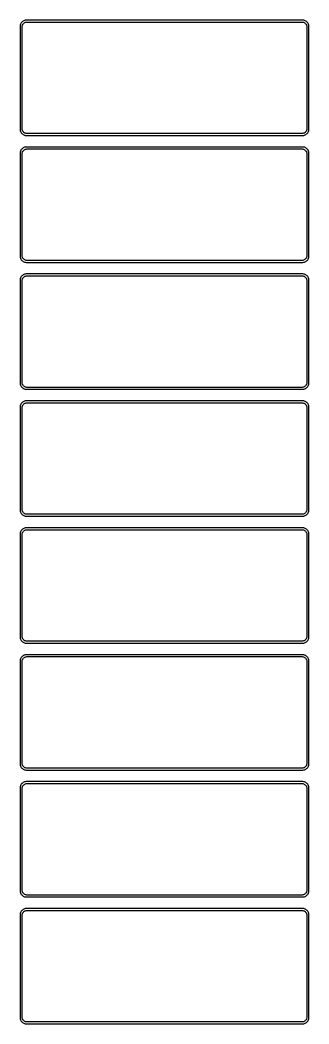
# Model space of a CAD drawing. Header units: metres. Extents: x -112 to 112, y 1440 to 2916.
# Drawn here: x -112 to 112, y 2133 to 2916 of the extents above; entities that cross this region are included whole.
import ezdxf

# ---------------------------------------------------------------- set-up
doc = ezdxf.new("R2010")
doc.units = ezdxf.units.M

msp = doc.modelspace()

# ---------------------------------------------------------------- linework, layer by layer
for p, q in [((-112.149, 2912.84), (-112.343, 2912.24)), ((-111.882, 2913.41), (-112.149, 2912.84)), ((-111.545, 2913.94), (-111.882, 2913.41)), ((-111.145, 2914.42), (-111.545, 2913.94)), ((-110.687, 2914.85), (-111.145, 2914.42)), ((-110.179, 2915.22), (-110.687, 2914.85)), ((-110.505, 2912.43), (-110.236, 2912.85)), ((-110.236, 2912.85), (-109.916, 2913.24)), ((-109.629, 2915.52), (-110.179, 2915.22)), ((-109.916, 2913.24), (-109.55, 2913.58)), ((-109.045, 2915.76), (-109.629, 2915.52)), ((-109.55, 2913.58), (-109.143, 2913.88)), ((-109.143, 2913.88), (-108.703, 2914.12)), ((-108.437, 2915.91), (-109.045, 2915.76)), ((-108.703, 2914.12), (-108.236, 2914.3)), ((-107.814, 2915.99), (-108.437, 2915.91)), ((-108.236, 2914.3), (-107.75, 2914.43)), ((107.814, 2915.99), (-107.814, 2915.99)), ((-107.75, 2914.43), (-107.251, 2914.49)), ((-107.251, 2914.49), (107.251, 2914.49)), ((107.251, 2914.49), (107.75, 2914.43)), ((107.75, 2914.43), (108.236, 2914.3)), ((108.437, 2915.91), (107.814, 2915.99)), ((108.236, 2914.3), (108.703, 2914.12)), ((109.045, 2915.76), (108.437, 2915.91)), ((108.703, 2914.12), (109.143, 2913.88)), ((109.629, 2915.52), (109.045, 2915.76)), ((109.143, 2913.88), (109.55, 2913.58)), ((109.55, 2913.58), (109.916, 2913.24)), ((110.179, 2915.22), (109.629, 2915.52)), ((109.916, 2913.24), (110.236, 2912.85)), ((110.687, 2914.85), (110.179, 2915.22)), ((110.236, 2912.85), (110.505, 2912.43)), ((111.145, 2914.42), (110.687, 2914.85)), ((111.545, 2913.94), (111.145, 2914.42)), ((111.882, 2913.41), (111.545, 2913.94)), ((112.149, 2912.84), (111.882, 2913.41)), ((112.343, 2912.24), (112.149, 2912.84)), ((-112.461, 2911.63), (-112.5, 2911)), ((-112.5, 2911), (-112.5, 2831)), ((-112.343, 2912.24), (-112.461, 2911.63)), ((-111, 2910.5), (-110.968, 2911)), ((-111, 2831.5), (-111, 2910.5)), ((-110.968, 2911), (-110.874, 2911.49)), ((-110.874, 2911.49), (-110.719, 2911.97)), ((-110.719, 2911.97), (-110.505, 2912.43)), ((110.505, 2912.43), (110.719, 2911.97)), ((110.719, 2911.97), (110.874, 2911.49)), ((110.874, 2911.49), (110.968, 2911)), ((110.968, 2911), (111, 2910.5)), ((111, 2910.5), (111, 2831.5)), ((112.461, 2911.63), (112.343, 2912.24)), ((112.5, 2911), (112.461, 2911.63)), ((112.5, 2831), (112.5, 2911)), ((-112.5, 2831), (-112.461, 2830.37)), ((-112.461, 2830.37), (-112.343, 2829.76)), ((-112.343, 2829.76), (-112.149, 2829.16)), ((-112.149, 2829.16), (-111.882, 2828.59)), ((-111.882, 2828.59), (-111.545, 2828.06)), ((-111.545, 2828.06), (-111.145, 2827.58)), ((-111.145, 2827.58), (-110.687, 2827.15)), ((-110.968, 2831), (-111, 2831.5)), ((-110.874, 2830.51), (-110.968, 2831)), ((-110.719, 2830.03), (-110.874, 2830.51)), ((-110.505, 2829.57), (-110.719, 2830.03)), ((-110.687, 2827.15), (-110.179, 2826.78)), ((-110.236, 2829.15), (-110.505, 2829.57)), ((-109.916, 2828.76), (-110.236, 2829.15)), ((-110.179, 2826.78), (-109.629, 2826.48)), ((-109.55, 2828.42), (-109.916, 2828.76)), ((-109.143, 2828.12), (-109.55, 2828.42)), ((-108.703, 2827.88), (-109.143, 2828.12)), ((-108.236, 2827.7), (-108.703, 2827.88)), ((-107.75, 2827.57), (-108.236, 2827.7)), ((-107.251, 2827.51), (-107.75, 2827.57)), ((107.251, 2827.51), (-107.251, 2827.51)), ((107.75, 2827.57), (107.251, 2827.51)), ((108.236, 2827.7), (107.75, 2827.57)), ((108.703, 2827.88), (108.236, 2827.7)), ((109.143, 2828.12), (108.703, 2827.88)), ((109.55, 2828.42), (109.143, 2828.12)), ((109.916, 2828.76), (109.55, 2828.42)), ((109.629, 2826.48), (110.179, 2826.78)), ((110.236, 2829.15), (109.916, 2828.76)), ((110.179, 2826.78), (110.687, 2827.15)), ((110.505, 2829.57), (110.236, 2829.15)), ((110.719, 2830.03), (110.505, 2829.57)), ((110.687, 2827.15), (111.145, 2827.58)), ((110.874, 2830.51), (110.719, 2830.03)), ((110.968, 2831), (110.874, 2830.51)), ((111, 2831.5), (110.968, 2831)), ((111.145, 2827.58), (111.545, 2828.06)), ((111.545, 2828.06), (111.882, 2828.59)), ((111.882, 2828.59), (112.149, 2829.16)), ((112.149, 2829.16), (112.343, 2829.76)), ((112.343, 2829.76), (112.461, 2830.37)), ((112.461, 2830.37), (112.5, 2831)), ((-109.629, 2826.48), (-109.045, 2826.24)), ((-109.045, 2826.24), (-108.437, 2826.09)), ((-108.437, 2826.09), (-107.814, 2826.01)), ((-107.814, 2826.01), (107.814, 2826.01)), ((107.814, 2826.01), (108.437, 2826.09)), ((108.437, 2826.09), (109.045, 2826.24)), ((109.045, 2826.24), (109.629, 2826.48)), ((-112.461, 2812.63), (-112.5, 2812)), ((-112.5, 2812), (-112.5, 2732)), ((-112.343, 2813.24), (-112.461, 2812.63)), ((-112.149, 2813.84), (-112.343, 2813.24)), ((-111.882, 2814.41), (-112.149, 2813.84)), ((-111.545, 2814.94), (-111.882, 2814.41)), ((-111.145, 2815.42), (-111.545, 2814.94)), ((-110.687, 2815.85), (-111.145, 2815.42)), ((-111, 2811.5), (-110.968, 2812)), ((-111, 2732.5), (-111, 2811.5)), ((-110.968, 2812), (-110.874, 2812.49)), ((-110.874, 2812.49), (-110.719, 2812.97)), ((-110.719, 2812.97), (-110.505, 2813.43)), ((-110.179, 2816.22), (-110.687, 2815.85)), ((-110.505, 2813.43), (-110.236, 2813.85)), ((-110.236, 2813.85), (-109.916, 2814.24)), ((-109.629, 2816.52), (-110.179, 2816.22)), ((-109.916, 2814.24), (-109.55, 2814.58)), ((-109.045, 2816.76), (-109.629, 2816.52)), ((-109.55, 2814.58), (-109.143, 2814.88)), ((-109.143, 2814.88), (-108.703, 2815.12)), ((-108.437, 2816.91), (-109.045, 2816.76)), ((-108.703, 2815.12), (-108.236, 2815.3)), ((-107.814, 2816.99), (-108.437, 2816.91)), ((-108.236, 2815.3), (-107.75, 2815.43)), ((107.814, 2816.99), (-107.814, 2816.99)), ((-107.75, 2815.43), (-107.251, 2815.49)), ((-107.251, 2815.49), (107.251, 2815.49)), ((107.251, 2815.49), (107.75, 2815.43)), ((107.75, 2815.43), (108.236, 2815.3)), ((108.437, 2816.91), (107.814, 2816.99)), ((108.236, 2815.3), (108.703, 2815.12)), ((109.045, 2816.76), (108.437, 2816.91)), ((108.703, 2815.12), (109.143, 2814.88)), ((109.629, 2816.52), (109.045, 2816.76)), ((109.143, 2814.88), (109.55, 2814.58)), ((109.55, 2814.58), (109.916, 2814.24)), ((110.179, 2816.22), (109.629, 2816.52)), ((109.916, 2814.24), (110.236, 2813.85)), ((110.687, 2815.85), (110.179, 2816.22)), ((110.236, 2813.85), (110.505, 2813.43)), ((110.505, 2813.43), (110.719, 2812.97)), ((111.145, 2815.42), (110.687, 2815.85)), ((110.719, 2812.97), (110.874, 2812.49)), ((110.874, 2812.49), (110.968, 2812)), ((110.968, 2812), (111, 2811.5)), ((111, 2811.5), (111, 2732.5)), ((111.545, 2814.94), (111.145, 2815.42)), ((111.882, 2814.41), (111.545, 2814.94)), ((112.149, 2813.84), (111.882, 2814.41)), ((112.343, 2813.24), (112.149, 2813.84)), ((112.461, 2812.63), (112.343, 2813.24)), ((112.5, 2812), (112.461, 2812.63)), ((112.5, 2732), (112.5, 2812)), ((-112.5, 2732), (-112.461, 2731.37)), ((-112.461, 2731.37), (-112.343, 2730.76)), ((-112.343, 2730.76), (-112.149, 2730.16)), ((-112.149, 2730.16), (-111.882, 2729.59)), ((-111.882, 2729.59), (-111.545, 2729.06)), ((-111.545, 2729.06), (-111.145, 2728.58)), ((-111.145, 2728.58), (-110.687, 2728.15)), ((-110.968, 2732), (-111, 2732.5)), ((-110.874, 2731.51), (-110.968, 2732)), ((-110.719, 2731.03), (-110.874, 2731.51)), ((-110.505, 2730.57), (-110.719, 2731.03)), ((-110.687, 2728.15), (-110.179, 2727.78)), ((-110.236, 2730.15), (-110.505, 2730.57)), ((-109.916, 2729.76), (-110.236, 2730.15)), ((-110.179, 2727.78), (-109.629, 2727.48)), ((-109.55, 2729.42), (-109.916, 2729.76)), ((-109.629, 2727.48), (-109.045, 2727.24)), ((-109.143, 2729.12), (-109.55, 2729.42)), ((-108.703, 2728.88), (-109.143, 2729.12)), ((-109.045, 2727.24), (-108.437, 2727.09)), ((-108.236, 2728.7), (-108.703, 2728.88)), ((-108.437, 2727.09), (-107.814, 2727.01)), ((-107.75, 2728.57), (-108.236, 2728.7)), ((-107.814, 2727.01), (107.814, 2727.01)), ((-107.251, 2728.51), (-107.75, 2728.57)), ((107.251, 2728.51), (-107.251, 2728.51)), ((107.75, 2728.57), (107.251, 2728.51)), ((108.236, 2728.7), (107.75, 2728.57)), ((107.814, 2727.01), (108.437, 2727.09)), ((108.703, 2728.88), (108.236, 2728.7)), ((108.437, 2727.09), (109.045, 2727.24)), ((109.143, 2729.12), (108.703, 2728.88)), ((109.045, 2727.24), (109.629, 2727.48)), ((109.55, 2729.42), (109.143, 2729.12)), ((109.916, 2729.76), (109.55, 2729.42)), ((109.629, 2727.48), (110.179, 2727.78)), ((110.236, 2730.15), (109.916, 2729.76)), ((110.179, 2727.78), (110.687, 2728.15)), ((110.505, 2730.57), (110.236, 2730.15)), ((110.719, 2731.03), (110.505, 2730.57)), ((110.687, 2728.15), (111.145, 2728.58)), ((110.874, 2731.51), (110.719, 2731.03)), ((110.968, 2732), (110.874, 2731.51)), ((111, 2732.5), (110.968, 2732)), ((111.145, 2728.58), (111.545, 2729.06)), ((111.545, 2729.06), (111.882, 2729.59)), ((111.882, 2729.59), (112.149, 2730.16)), ((112.149, 2730.16), (112.343, 2730.76)), ((112.343, 2730.76), (112.461, 2731.37)), ((112.461, 2731.37), (112.5, 2732)), ((-110.179, 2717.22), (-110.687, 2716.85)), ((-109.629, 2717.52), (-110.179, 2717.22)), ((-109.045, 2717.76), (-109.629, 2717.52)), ((-108.437, 2717.91), (-109.045, 2717.76)), ((-107.814, 2717.99), (-108.437, 2717.91)), ((107.814, 2717.99), (-107.814, 2717.99)), ((108.437, 2717.91), (107.814, 2717.99)), ((109.045, 2717.76), (108.437, 2717.91)), ((109.629, 2717.52), (109.045, 2717.76)), ((110.179, 2717.22), (109.629, 2717.52)), ((110.687, 2716.85), (110.179, 2717.22)), ((-112.461, 2713.63), (-112.5, 2713)), ((-112.5, 2713), (-112.5, 2633)), ((-112.343, 2714.24), (-112.461, 2713.63)), ((-112.149, 2714.84), (-112.343, 2714.24)), ((-111.882, 2715.41), (-112.149, 2714.84)), ((-111.545, 2715.94), (-111.882, 2715.41)), ((-111.145, 2716.42), (-111.545, 2715.94)), ((-110.687, 2716.85), (-111.145, 2716.42)), ((-111, 2712.5), (-110.968, 2713)), ((-111, 2633.5), (-111, 2712.5)), ((-110.968, 2713), (-110.874, 2713.49)), ((-110.874, 2713.49), (-110.719, 2713.97)), ((-110.719, 2713.97), (-110.505, 2714.43)), ((-110.505, 2714.43), (-110.236, 2714.85)), ((-110.236, 2714.85), (-109.916, 2715.24)), ((-109.916, 2715.24), (-109.55, 2715.58)), ((-109.55, 2715.58), (-109.143, 2715.88)), ((-109.143, 2715.88), (-108.703, 2716.12)), ((-108.703, 2716.12), (-108.236, 2716.3)), ((-108.236, 2716.3), (-107.75, 2716.43)), ((-107.75, 2716.43), (-107.251, 2716.49)), ((-107.251, 2716.49), (107.251, 2716.49)), ((107.251, 2716.49), (107.75, 2716.43)), ((107.75, 2716.43), (108.236, 2716.3)), ((108.236, 2716.3), (108.703, 2716.12)), ((108.703, 2716.12), (109.143, 2715.88)), ((109.143, 2715.88), (109.55, 2715.58)), ((109.55, 2715.58), (109.916, 2715.24)), ((109.916, 2715.24), (110.236, 2714.85)), ((110.236, 2714.85), (110.505, 2714.43)), ((110.505, 2714.43), (110.719, 2713.97)), ((111.145, 2716.42), (110.687, 2716.85)), ((110.719, 2713.97), (110.874, 2713.49)), ((110.874, 2713.49), (110.968, 2713)), ((110.968, 2713), (111, 2712.5)), ((111, 2712.5), (111, 2633.5)), ((111.545, 2715.94), (111.145, 2716.42)), ((111.882, 2715.41), (111.545, 2715.94)), ((112.149, 2714.84), (111.882, 2715.41)), ((112.343, 2714.24), (112.149, 2714.84)), ((112.461, 2713.63), (112.343, 2714.24)), ((112.5, 2713), (112.461, 2713.63)), ((112.5, 2633), (112.5, 2713)), ((-112.5, 2633), (-112.461, 2632.37)), ((-112.461, 2632.37), (-112.343, 2631.76)), ((-112.343, 2631.76), (-112.149, 2631.16)), ((-112.149, 2631.16), (-111.882, 2630.59)), ((-110.968, 2633), (-111, 2633.5)), ((-110.874, 2632.51), (-110.968, 2633)), ((-110.719, 2632.03), (-110.874, 2632.51)), ((-110.505, 2631.57), (-110.719, 2632.03)), ((-110.236, 2631.15), (-110.505, 2631.57)), ((-109.916, 2630.76), (-110.236, 2631.15)), ((110.236, 2631.15), (109.916, 2630.76)), ((110.505, 2631.57), (110.236, 2631.15)), ((110.719, 2632.03), (110.505, 2631.57)), ((110.874, 2632.51), (110.719, 2632.03)), ((110.968, 2633), (110.874, 2632.51)), ((111, 2633.5), (110.968, 2633)), ((111.882, 2630.59), (112.149, 2631.16)), ((112.149, 2631.16), (112.343, 2631.76)), ((112.343, 2631.76), (112.461, 2632.37)), ((112.461, 2632.37), (112.5, 2633)), ((-111.882, 2630.59), (-111.545, 2630.06)), ((-111.545, 2630.06), (-111.145, 2629.58)), ((-111.145, 2629.58), (-110.687, 2629.15)), ((-110.687, 2629.15), (-110.179, 2628.78)), ((-110.179, 2628.78), (-109.629, 2628.48)), ((-109.55, 2630.42), (-109.916, 2630.76)), ((-109.629, 2628.48), (-109.045, 2628.24)), ((-109.143, 2630.12), (-109.55, 2630.42)), ((-108.703, 2629.88), (-109.143, 2630.12)), ((-109.045, 2628.24), (-108.437, 2628.09)), ((-108.236, 2629.7), (-108.703, 2629.88)), ((-108.437, 2628.09), (-107.814, 2628.01)), ((-107.75, 2629.57), (-108.236, 2629.7)), ((-107.814, 2628.01), (107.814, 2628.01)), ((-107.251, 2629.51), (-107.75, 2629.57)), ((107.251, 2629.51), (-107.251, 2629.51)), ((107.75, 2629.57), (107.251, 2629.51)), ((108.236, 2629.7), (107.75, 2629.57)), ((107.814, 2628.01), (108.437, 2628.09)), ((108.703, 2629.88), (108.236, 2629.7)), ((108.437, 2628.09), (109.045, 2628.24)), ((109.143, 2630.12), (108.703, 2629.88)), ((109.045, 2628.24), (109.629, 2628.48)), ((109.55, 2630.42), (109.143, 2630.12)), ((109.916, 2630.76), (109.55, 2630.42)), ((109.629, 2628.48), (110.179, 2628.78)), ((110.179, 2628.78), (110.687, 2629.15)), ((110.687, 2629.15), (111.145, 2629.58)), ((111.145, 2629.58), (111.545, 2630.06)), ((111.545, 2630.06), (111.882, 2630.59)), ((-112.343, 2615.24), (-112.461, 2614.63)), ((-112.149, 2615.84), (-112.343, 2615.24)), ((-111.882, 2616.41), (-112.149, 2615.84)), ((-111.545, 2616.94), (-111.882, 2616.41)), ((-111.145, 2617.42), (-111.545, 2616.94)), ((-110.687, 2617.85), (-111.145, 2617.42)), ((-110.719, 2614.97), (-110.505, 2615.43)), ((-110.179, 2618.22), (-110.687, 2617.85)), ((-110.505, 2615.43), (-110.236, 2615.85)), ((-110.236, 2615.85), (-109.916, 2616.24)), ((-109.629, 2618.52), (-110.179, 2618.22)), ((-109.916, 2616.24), (-109.55, 2616.58)), ((-109.045, 2618.76), (-109.629, 2618.52)), ((-109.55, 2616.58), (-109.143, 2616.88)), ((-109.143, 2616.88), (-108.703, 2617.12)), ((-108.437, 2618.91), (-109.045, 2618.76)), ((-108.703, 2617.12), (-108.236, 2617.3)), ((-107.814, 2618.99), (-108.437, 2618.91)), ((-108.236, 2617.3), (-107.75, 2617.43)), ((107.814, 2618.99), (-107.814, 2618.99)), ((-107.75, 2617.43), (-107.251, 2617.49)), ((-107.251, 2617.49), (107.251, 2617.49)), ((107.251, 2617.49), (107.75, 2617.43)), ((107.75, 2617.43), (108.236, 2617.3)), ((108.437, 2618.91), (107.814, 2618.99)), ((108.236, 2617.3), (108.703, 2617.12)), ((109.045, 2618.76), (108.437, 2618.91)), ((108.703, 2617.12), (109.143, 2616.88)), ((109.629, 2618.52), (109.045, 2618.76)), ((109.143, 2616.88), (109.55, 2616.58)), ((109.55, 2616.58), (109.916, 2616.24)), ((110.179, 2618.22), (109.629, 2618.52)), ((109.916, 2616.24), (110.236, 2615.85)), ((110.687, 2617.85), (110.179, 2618.22)), ((110.236, 2615.85), (110.505, 2615.43)), ((110.505, 2615.43), (110.719, 2614.97)), ((111.145, 2617.42), (110.687, 2617.85)), ((111.545, 2616.94), (111.145, 2617.42)), ((111.882, 2616.41), (111.545, 2616.94)), ((112.149, 2615.84), (111.882, 2616.41)), ((112.343, 2615.24), (112.149, 2615.84)), ((112.461, 2614.63), (112.343, 2615.24)), ((-112.461, 2614.63), (-112.5, 2614)), ((-112.5, 2614), (-112.5, 2534)), ((-111, 2613.5), (-110.968, 2614)), ((-111, 2534.5), (-111, 2613.5)), ((-110.968, 2614), (-110.874, 2614.49)), ((-110.874, 2614.49), (-110.719, 2614.97)), ((110.719, 2614.97), (110.874, 2614.49)), ((110.874, 2614.49), (110.968, 2614)), ((110.968, 2614), (111, 2613.5)), ((111, 2613.5), (111, 2534.5)), ((112.5, 2614), (112.461, 2614.63)), ((112.5, 2534), (112.5, 2614)), ((-112.5, 2534), (-112.461, 2533.37)), ((-112.461, 2533.37), (-112.343, 2532.76)), ((-112.343, 2532.76), (-112.149, 2532.16)), ((-112.149, 2532.16), (-111.882, 2531.59)), ((-111.882, 2531.59), (-111.545, 2531.06)), ((-111.545, 2531.06), (-111.145, 2530.58)), ((-111.145, 2530.58), (-110.687, 2530.15)), ((-110.968, 2534), (-111, 2534.5)), ((-110.874, 2533.51), (-110.968, 2534)), ((-110.719, 2533.03), (-110.874, 2533.51)), ((-110.505, 2532.57), (-110.719, 2533.03)), ((-110.687, 2530.15), (-110.179, 2529.78)), ((-110.236, 2532.15), (-110.505, 2532.57)), ((-109.916, 2531.76), (-110.236, 2532.15)), ((-110.179, 2529.78), (-109.629, 2529.48)), ((-109.55, 2531.42), (-109.916, 2531.76)), ((-109.629, 2529.48), (-109.045, 2529.24)), ((-109.143, 2531.12), (-109.55, 2531.42)), ((-108.703, 2530.88), (-109.143, 2531.12)), ((-109.045, 2529.24), (-108.437, 2529.09)), ((-108.236, 2530.7), (-108.703, 2530.88)), ((-108.437, 2529.09), (-107.814, 2529.01)), ((-107.75, 2530.57), (-108.236, 2530.7)), ((-107.251, 2530.51), (-107.75, 2530.57)), ((107.251, 2530.51), (-107.251, 2530.51)), ((107.75, 2530.57), (107.251, 2530.51)), ((108.236, 2530.7), (107.75, 2530.57)), ((107.814, 2529.01), (108.437, 2529.09)), ((108.703, 2530.88), (108.236, 2530.7)), ((108.437, 2529.09), (109.045, 2529.24)), ((109.143, 2531.12), (108.703, 2530.88)), ((109.045, 2529.24), (109.629, 2529.48)), ((109.55, 2531.42), (109.143, 2531.12)), ((109.916, 2531.76), (109.55, 2531.42)), ((109.629, 2529.48), (110.179, 2529.78)), ((110.236, 2532.15), (109.916, 2531.76)), ((110.179, 2529.78), (110.687, 2530.15)), ((110.505, 2532.57), (110.236, 2532.15)), ((110.719, 2533.03), (110.505, 2532.57)), ((110.687, 2530.15), (111.145, 2530.58)), ((110.874, 2533.51), (110.719, 2533.03)), ((110.968, 2534), (110.874, 2533.51)), ((111, 2534.5), (110.968, 2534)), ((111.145, 2530.58), (111.545, 2531.06)), ((111.545, 2531.06), (111.882, 2531.59)), ((111.882, 2531.59), (112.149, 2532.16)), ((112.149, 2532.16), (112.343, 2532.76)), ((112.343, 2532.76), (112.461, 2533.37)), ((112.461, 2533.37), (112.5, 2534)), ((-107.814, 2529.01), (107.814, 2529.01)), ((-112.461, 2515.63), (-112.5, 2515)), ((-112.5, 2515), (-112.5, 2435)), ((-112.343, 2516.24), (-112.461, 2515.63)), ((-112.149, 2516.84), (-112.343, 2516.24)), ((-111.882, 2517.41), (-112.149, 2516.84)), ((-111.545, 2517.94), (-111.882, 2517.41)), ((-111.145, 2518.42), (-111.545, 2517.94)), ((-110.687, 2518.85), (-111.145, 2518.42)), ((-111, 2514.5), (-110.968, 2515)), ((-111, 2435.5), (-111, 2514.5)), ((-110.968, 2515), (-110.874, 2515.49)), ((-110.874, 2515.49), (-110.719, 2515.97)), ((-110.719, 2515.97), (-110.505, 2516.43)), ((-110.179, 2519.22), (-110.687, 2518.85)), ((-110.505, 2516.43), (-110.236, 2516.85)), ((-110.236, 2516.85), (-109.916, 2517.24)), ((-109.629, 2519.52), (-110.179, 2519.22)), ((-109.916, 2517.24), (-109.55, 2517.58)), ((-109.045, 2519.76), (-109.629, 2519.52)), ((-109.55, 2517.58), (-109.143, 2517.88)), ((-109.143, 2517.88), (-108.703, 2518.12)), ((-108.437, 2519.91), (-109.045, 2519.76)), ((-108.703, 2518.12), (-108.236, 2518.3)), ((-107.814, 2519.99), (-108.437, 2519.91)), ((-108.236, 2518.3), (-107.75, 2518.43)), ((107.814, 2519.99), (-107.814, 2519.99)), ((-107.75, 2518.43), (-107.251, 2518.49)), ((-107.251, 2518.49), (107.251, 2518.49)), ((107.251, 2518.49), (107.75, 2518.43)), ((107.75, 2518.43), (108.236, 2518.3)), ((108.437, 2519.91), (107.814, 2519.99)), ((108.236, 2518.3), (108.703, 2518.12)), ((109.045, 2519.76), (108.437, 2519.91)), ((108.703, 2518.12), (109.143, 2517.88)), ((109.629, 2519.52), (109.045, 2519.76)), ((109.143, 2517.88), (109.55, 2517.58)), ((109.55, 2517.58), (109.916, 2517.24)), ((110.179, 2519.22), (109.629, 2519.52)), ((109.916, 2517.24), (110.236, 2516.85)), ((110.687, 2518.85), (110.179, 2519.22)), ((110.236, 2516.85), (110.505, 2516.43)), ((110.505, 2516.43), (110.719, 2515.97)), ((111.145, 2518.42), (110.687, 2518.85)), ((110.719, 2515.97), (110.874, 2515.49)), ((110.874, 2515.49), (110.968, 2515)), ((110.968, 2515), (111, 2514.5)), ((111, 2514.5), (111, 2435.5)), ((111.545, 2517.94), (111.145, 2518.42)), ((111.882, 2517.41), (111.545, 2517.94)), ((112.149, 2516.84), (111.882, 2517.41)), ((112.343, 2516.24), (112.149, 2516.84)), ((112.461, 2515.63), (112.343, 2516.24)), ((112.5, 2515), (112.461, 2515.63)), ((112.5, 2435), (112.5, 2515)), ((-110.968, 2435), (-111, 2435.5)), ((111, 2435.5), (110.968, 2435)), ((-112.5, 2435), (-112.461, 2434.37)), ((-112.461, 2434.37), (-112.343, 2433.76)), ((-112.343, 2433.76), (-112.149, 2433.16)), ((-112.149, 2433.16), (-111.882, 2432.59)), ((-111.882, 2432.59), (-111.545, 2432.06)), ((-111.545, 2432.06), (-111.145, 2431.58)), ((-111.145, 2431.58), (-110.687, 2431.15)), ((-110.874, 2434.51), (-110.968, 2435)), ((-110.719, 2434.03), (-110.874, 2434.51)), ((-110.505, 2433.57), (-110.719, 2434.03)), ((-110.687, 2431.15), (-110.179, 2430.78)), ((-110.236, 2433.15), (-110.505, 2433.57)), ((-109.916, 2432.76), (-110.236, 2433.15)), ((-110.179, 2430.78), (-109.629, 2430.48)), ((-109.55, 2432.42), (-109.916, 2432.76)), ((-109.629, 2430.48), (-109.045, 2430.24)), ((-109.143, 2432.12), (-109.55, 2432.42)), ((-108.703, 2431.88), (-109.143, 2432.12)), ((-109.045, 2430.24), (-108.437, 2430.09)), ((-108.236, 2431.7), (-108.703, 2431.88)), ((-108.437, 2430.09), (-107.814, 2430.01)), ((-107.75, 2431.57), (-108.236, 2431.7)), ((-107.814, 2430.01), (107.814, 2430.01)), ((-107.251, 2431.51), (-107.75, 2431.57)), ((107.251, 2431.51), (-107.251, 2431.51)), ((107.75, 2431.57), (107.251, 2431.51)), ((108.236, 2431.7), (107.75, 2431.57)), ((107.814, 2430.01), (108.437, 2430.09)), ((108.703, 2431.88), (108.236, 2431.7)), ((108.437, 2430.09), (109.045, 2430.24)), ((109.143, 2432.12), (108.703, 2431.88)), ((109.045, 2430.24), (109.629, 2430.48)), ((109.55, 2432.42), (109.143, 2432.12)), ((109.916, 2432.76), (109.55, 2432.42)), ((109.629, 2430.48), (110.179, 2430.78)), ((110.236, 2433.15), (109.916, 2432.76)), ((110.179, 2430.78), (110.687, 2431.15)), ((110.505, 2433.57), (110.236, 2433.15)), ((110.719, 2434.03), (110.505, 2433.57)), ((110.687, 2431.15), (111.145, 2431.58)), ((110.874, 2434.51), (110.719, 2434.03)), ((110.968, 2435), (110.874, 2434.51)), ((111.145, 2431.58), (111.545, 2432.06)), ((111.545, 2432.06), (111.882, 2432.59)), ((111.882, 2432.59), (112.149, 2433.16)), ((112.149, 2433.16), (112.343, 2433.76)), ((112.343, 2433.76), (112.461, 2434.37)), ((112.461, 2434.37), (112.5, 2435)), ((-111.145, 2419.42), (-111.545, 2418.94)), ((-110.687, 2419.85), (-111.145, 2419.42)), ((-110.179, 2420.22), (-110.687, 2419.85)), ((-109.629, 2420.52), (-110.179, 2420.22)), ((-109.045, 2420.76), (-109.629, 2420.52)), ((-108.437, 2420.91), (-109.045, 2420.76)), ((-107.814, 2420.99), (-108.437, 2420.91)), ((-108.236, 2419.3), (-107.75, 2419.43)), ((107.814, 2420.99), (-107.814, 2420.99)), ((-107.75, 2419.43), (-107.251, 2419.49)), ((-107.251, 2419.49), (107.251, 2419.49)), ((107.251, 2419.49), (107.75, 2419.43)), ((107.75, 2419.43), (108.236, 2419.3)), ((108.437, 2420.91), (107.814, 2420.99)), ((109.045, 2420.76), (108.437, 2420.91)), ((109.629, 2420.52), (109.045, 2420.76)), ((110.179, 2420.22), (109.629, 2420.52)), ((110.687, 2419.85), (110.179, 2420.22)), ((111.145, 2419.42), (110.687, 2419.85)), ((111.545, 2418.94), (111.145, 2419.42)), ((-112.461, 2416.63), (-112.5, 2416)), ((-112.5, 2416), (-112.5, 2336)), ((-112.343, 2417.24), (-112.461, 2416.63)), ((-112.149, 2417.84), (-112.343, 2417.24)), ((-111.882, 2418.41), (-112.149, 2417.84)), ((-111.545, 2418.94), (-111.882, 2418.41)), ((-111, 2415.5), (-110.968, 2416)), ((-111, 2336.5), (-111, 2415.5)), ((-110.968, 2416), (-110.874, 2416.49)), ((-110.874, 2416.49), (-110.719, 2416.97)), ((-110.719, 2416.97), (-110.505, 2417.43)), ((-110.505, 2417.43), (-110.236, 2417.85)), ((-110.236, 2417.85), (-109.916, 2418.24)), ((-109.916, 2418.24), (-109.55, 2418.58)), ((-109.55, 2418.58), (-109.143, 2418.88)), ((-109.143, 2418.88), (-108.703, 2419.12)), ((-108.703, 2419.12), (-108.236, 2419.3)), ((108.236, 2419.3), (108.703, 2419.12)), ((108.703, 2419.12), (109.143, 2418.88)), ((109.143, 2418.88), (109.55, 2418.58)), ((109.55, 2418.58), (109.916, 2418.24)), ((109.916, 2418.24), (110.236, 2417.85)), ((110.236, 2417.85), (110.505, 2417.43)), ((110.505, 2417.43), (110.719, 2416.97)), ((110.719, 2416.97), (110.874, 2416.49)), ((110.874, 2416.49), (110.968, 2416)), ((110.968, 2416), (111, 2415.5)), ((111, 2415.5), (111, 2336.5)), ((111.882, 2418.41), (111.545, 2418.94)), ((112.149, 2417.84), (111.882, 2418.41)), ((112.343, 2417.24), (112.149, 2417.84)), ((112.461, 2416.63), (112.343, 2417.24)), ((112.5, 2416), (112.461, 2416.63)), ((112.5, 2336), (112.5, 2416)), ((-112.5, 2336), (-112.461, 2335.37)), ((-112.461, 2335.37), (-112.343, 2334.76)), ((-112.343, 2334.76), (-112.149, 2334.16)), ((-112.149, 2334.16), (-111.882, 2333.59)), ((-111.882, 2333.59), (-111.545, 2333.06)), ((-110.968, 2336), (-111, 2336.5)), ((-110.874, 2335.51), (-110.968, 2336)), ((-110.719, 2335.03), (-110.874, 2335.51)), ((-110.505, 2334.57), (-110.719, 2335.03)), ((-110.236, 2334.15), (-110.505, 2334.57)), ((-109.916, 2333.76), (-110.236, 2334.15)), ((-109.55, 2333.42), (-109.916, 2333.76)), ((-109.143, 2333.12), (-109.55, 2333.42)), ((109.55, 2333.42), (109.143, 2333.12)), ((109.916, 2333.76), (109.55, 2333.42)), ((110.236, 2334.15), (109.916, 2333.76)), ((110.505, 2334.57), (110.236, 2334.15)), ((110.719, 2335.03), (110.505, 2334.57)), ((110.874, 2335.51), (110.719, 2335.03)), ((110.968, 2336), (110.874, 2335.51)), ((111, 2336.5), (110.968, 2336)), ((111.545, 2333.06), (111.882, 2333.59)), ((111.882, 2333.59), (112.149, 2334.16)), ((112.149, 2334.16), (112.343, 2334.76)), ((112.343, 2334.76), (112.461, 2335.37)), ((112.461, 2335.37), (112.5, 2336)), ((-111.545, 2333.06), (-111.145, 2332.58)), ((-111.145, 2332.58), (-110.687, 2332.15)), ((-110.687, 2332.15), (-110.179, 2331.78)), ((-110.179, 2331.78), (-109.629, 2331.48)), ((-109.629, 2331.48), (-109.045, 2331.24)), ((-108.703, 2332.88), (-109.143, 2333.12)), ((-109.045, 2331.24), (-108.437, 2331.09)), ((-108.236, 2332.7), (-108.703, 2332.88)), ((-108.437, 2331.09), (-107.814, 2331.01)), ((-107.75, 2332.57), (-108.236, 2332.7)), ((-107.814, 2331.01), (107.814, 2331.01)), ((-107.251, 2332.51), (-107.75, 2332.57)), ((107.251, 2332.51), (-107.251, 2332.51)), ((107.75, 2332.57), (107.251, 2332.51)), ((108.236, 2332.7), (107.75, 2332.57)), ((107.814, 2331.01), (108.437, 2331.09)), ((108.703, 2332.88), (108.236, 2332.7)), ((108.437, 2331.09), (109.045, 2331.24)), ((109.143, 2333.12), (108.703, 2332.88)), ((109.045, 2331.24), (109.629, 2331.48)), ((109.629, 2331.48), (110.179, 2331.78)), ((110.179, 2331.78), (110.687, 2332.15)), ((110.687, 2332.15), (111.145, 2332.58)), ((111.145, 2332.58), (111.545, 2333.06)), ((-112.461, 2317.63), (-112.5, 2317)), ((-112.343, 2318.24), (-112.461, 2317.63)), ((-112.149, 2318.84), (-112.343, 2318.24)), ((-111.882, 2319.41), (-112.149, 2318.84)), ((-111.545, 2319.94), (-111.882, 2319.41)), ((-111.145, 2320.42), (-111.545, 2319.94)), ((-110.687, 2320.85), (-111.145, 2320.42)), ((-110.874, 2317.49), (-110.719, 2317.97)), ((-110.719, 2317.97), (-110.505, 2318.43)), ((-110.179, 2321.22), (-110.687, 2320.85)), ((-110.505, 2318.43), (-110.236, 2318.85)), ((-110.236, 2318.85), (-109.916, 2319.24)), ((-109.629, 2321.52), (-110.179, 2321.22)), ((-109.916, 2319.24), (-109.55, 2319.58)), ((-109.045, 2321.76), (-109.629, 2321.52)), ((-109.55, 2319.58), (-109.143, 2319.88)), ((-109.143, 2319.88), (-108.703, 2320.12)), ((-108.437, 2321.91), (-109.045, 2321.76)), ((-108.703, 2320.12), (-108.236, 2320.3)), ((-107.814, 2321.99), (-108.437, 2321.91)), ((-108.236, 2320.3), (-107.75, 2320.43)), ((107.814, 2321.99), (-107.814, 2321.99)), ((-107.75, 2320.43), (-107.251, 2320.49)), ((-107.251, 2320.49), (107.251, 2320.49)), ((107.251, 2320.49), (107.75, 2320.43)), ((107.75, 2320.43), (108.236, 2320.3)), ((108.437, 2321.91), (107.814, 2321.99)), ((108.236, 2320.3), (108.703, 2320.12)), ((109.045, 2321.76), (108.437, 2321.91)), ((108.703, 2320.12), (109.143, 2319.88)), ((109.629, 2321.52), (109.045, 2321.76)), ((109.143, 2319.88), (109.55, 2319.58)), ((109.55, 2319.58), (109.916, 2319.24)), ((110.179, 2321.22), (109.629, 2321.52)), ((109.916, 2319.24), (110.236, 2318.85)), ((110.687, 2320.85), (110.179, 2321.22)), ((110.236, 2318.85), (110.505, 2318.43)), ((110.505, 2318.43), (110.719, 2317.97)), ((111.145, 2320.42), (110.687, 2320.85)), ((110.719, 2317.97), (110.874, 2317.49)), ((111.545, 2319.94), (111.145, 2320.42)), ((111.882, 2319.41), (111.545, 2319.94)), ((112.149, 2318.84), (111.882, 2319.41)), ((112.343, 2318.24), (112.149, 2318.84)), ((112.461, 2317.63), (112.343, 2318.24)), ((112.5, 2317), (112.461, 2317.63)), ((-112.5, 2317), (-112.5, 2237)), ((-111, 2316.5), (-110.968, 2317)), ((-111, 2237.5), (-111, 2316.5)), ((-110.968, 2317), (-110.874, 2317.49)), ((110.874, 2317.49), (110.968, 2317)), ((110.968, 2317), (111, 2316.5)), ((111, 2316.5), (111, 2237.5)), ((112.5, 2237), (112.5, 2317)), ((-112.5, 2237), (-112.461, 2236.37)), ((-112.461, 2236.37), (-112.343, 2235.76)), ((-112.343, 2235.76), (-112.149, 2235.16)), ((-112.149, 2235.16), (-111.882, 2234.59)), ((-111.882, 2234.59), (-111.545, 2234.06)), ((-111.545, 2234.06), (-111.145, 2233.58)), ((-111.145, 2233.58), (-110.687, 2233.15)), ((-110.968, 2237), (-111, 2237.5)), ((-110.874, 2236.51), (-110.968, 2237)), ((-110.719, 2236.03), (-110.874, 2236.51)), ((-110.505, 2235.57), (-110.719, 2236.03)), ((-110.687, 2233.15), (-110.179, 2232.78)), ((-110.236, 2235.15), (-110.505, 2235.57)), ((-109.916, 2234.76), (-110.236, 2235.15)), ((-110.179, 2232.78), (-109.629, 2232.48)), ((-109.55, 2234.42), (-109.916, 2234.76)), ((-109.629, 2232.48), (-109.045, 2232.24)), ((-109.143, 2234.12), (-109.55, 2234.42)), ((-108.703, 2233.88), (-109.143, 2234.12)), ((-109.045, 2232.24), (-108.437, 2232.09)), ((-108.236, 2233.7), (-108.703, 2233.88)), ((-108.437, 2232.09), (-107.814, 2232.01)), ((-107.75, 2233.57), (-108.236, 2233.7)), ((-107.814, 2232.01), (107.814, 2232.01)), ((-107.251, 2233.51), (-107.75, 2233.57)), ((107.251, 2233.51), (-107.251, 2233.51)), ((107.75, 2233.57), (107.251, 2233.51)), ((108.236, 2233.7), (107.75, 2233.57)), ((107.814, 2232.01), (108.437, 2232.09)), ((108.703, 2233.88), (108.236, 2233.7)), ((108.437, 2232.09), (109.045, 2232.24)), ((109.143, 2234.12), (108.703, 2233.88)), ((109.045, 2232.24), (109.629, 2232.48)), ((109.55, 2234.42), (109.143, 2234.12)), ((109.916, 2234.76), (109.55, 2234.42)), ((109.629, 2232.48), (110.179, 2232.78)), ((110.236, 2235.15), (109.916, 2234.76)), ((110.179, 2232.78), (110.687, 2233.15)), ((110.505, 2235.57), (110.236, 2235.15)), ((110.719, 2236.03), (110.505, 2235.57)), ((110.687, 2233.15), (111.145, 2233.58)), ((110.874, 2236.51), (110.719, 2236.03)), ((110.968, 2237), (110.874, 2236.51)), ((111, 2237.5), (110.968, 2237)), ((111.145, 2233.58), (111.545, 2234.06)), ((111.545, 2234.06), (111.882, 2234.59)), ((111.882, 2234.59), (112.149, 2235.16)), ((112.149, 2235.16), (112.343, 2235.76)), ((112.343, 2235.76), (112.461, 2236.37)), ((112.461, 2236.37), (112.5, 2237)), ((-112.461, 2218.63), (-112.5, 2218)), ((-112.5, 2218), (-112.5, 2138)), ((-112.343, 2219.24), (-112.461, 2218.63)), ((-112.149, 2219.84), (-112.343, 2219.24)), ((-111.882, 2220.41), (-112.149, 2219.84)), ((-111.545, 2220.94), (-111.882, 2220.41)), ((-111.145, 2221.42), (-111.545, 2220.94)), ((-110.687, 2221.85), (-111.145, 2221.42)), ((-111, 2217.5), (-110.968, 2218)), ((-111, 2138.5), (-111, 2217.5)), ((-110.968, 2218), (-110.874, 2218.49)), ((-110.874, 2218.49), (-110.719, 2218.97)), ((-110.719, 2218.97), (-110.505, 2219.43)), ((-110.179, 2222.22), (-110.687, 2221.85)), ((-110.505, 2219.43), (-110.236, 2219.85)), ((-110.236, 2219.85), (-109.916, 2220.24)), ((-109.629, 2222.52), (-110.179, 2222.22)), ((-109.916, 2220.24), (-109.55, 2220.58)), ((-109.045, 2222.76), (-109.629, 2222.52)), ((-109.55, 2220.58), (-109.143, 2220.88)), ((-109.143, 2220.88), (-108.703, 2221.12)), ((-108.437, 2222.91), (-109.045, 2222.76)), ((-108.703, 2221.12), (-108.236, 2221.3)), ((-107.814, 2222.99), (-108.437, 2222.91)), ((-108.236, 2221.3), (-107.75, 2221.43)), ((107.814, 2222.99), (-107.814, 2222.99)), ((-107.75, 2221.43), (-107.251, 2221.49)), ((-107.251, 2221.49), (107.251, 2221.49)), ((107.251, 2221.49), (107.75, 2221.43)), ((107.75, 2221.43), (108.236, 2221.3)), ((108.437, 2222.91), (107.814, 2222.99)), ((108.236, 2221.3), (108.703, 2221.12)), ((109.045, 2222.76), (108.437, 2222.91)), ((108.703, 2221.12), (109.143, 2220.88)), ((109.629, 2222.52), (109.045, 2222.76)), ((109.143, 2220.88), (109.55, 2220.58)), ((109.55, 2220.58), (109.916, 2220.24)), ((110.179, 2222.22), (109.629, 2222.52)), ((109.916, 2220.24), (110.236, 2219.85)), ((110.687, 2221.85), (110.179, 2222.22)), ((110.236, 2219.85), (110.505, 2219.43)), ((110.505, 2219.43), (110.719, 2218.97)), ((111.145, 2221.42), (110.687, 2221.85)), ((110.719, 2218.97), (110.874, 2218.49)), ((110.874, 2218.49), (110.968, 2218)), ((110.968, 2218), (111, 2217.5)), ((111, 2217.5), (111, 2138.5)), ((111.545, 2220.94), (111.145, 2221.42)), ((111.882, 2220.41), (111.545, 2220.94)), ((112.149, 2219.84), (111.882, 2220.41)), ((112.343, 2219.24), (112.149, 2219.84)), ((112.461, 2218.63), (112.343, 2219.24)), ((112.5, 2218), (112.461, 2218.63)), ((112.5, 2138), (112.5, 2218)), ((-112.5, 2138), (-112.461, 2137.37)), ((-110.968, 2138), (-111, 2138.5)), ((-110.874, 2137.51), (-110.968, 2138)), ((110.968, 2138), (110.874, 2137.51)), ((111, 2138.5), (110.968, 2138)), ((112.461, 2137.37), (112.5, 2138)), ((-112.461, 2137.37), (-112.343, 2136.76)), ((-112.343, 2136.76), (-112.149, 2136.16)), ((-112.149, 2136.16), (-111.882, 2135.59)), ((-111.882, 2135.59), (-111.545, 2135.06)), ((-111.545, 2135.06), (-111.145, 2134.58)), ((-111.145, 2134.58), (-110.687, 2134.15)), ((-110.719, 2137.03), (-110.874, 2137.51)), ((-110.505, 2136.57), (-110.719, 2137.03)), ((-110.687, 2134.15), (-110.179, 2133.78)), ((-110.236, 2136.15), (-110.505, 2136.57)), ((-109.916, 2135.76), (-110.236, 2136.15)), ((-110.179, 2133.78), (-109.629, 2133.48)), ((-109.55, 2135.42), (-109.916, 2135.76)), ((-109.629, 2133.48), (-109.045, 2133.24)), ((-109.143, 2135.12), (-109.55, 2135.42)), ((-108.703, 2134.88), (-109.143, 2135.12)), ((-109.045, 2133.24), (-108.437, 2133.09)), ((-108.236, 2134.7), (-108.703, 2134.88)), ((-108.437, 2133.09), (-107.814, 2133.01)), ((-107.75, 2134.57), (-108.236, 2134.7)), ((-107.814, 2133.01), (107.814, 2133.01)), ((-107.251, 2134.51), (-107.75, 2134.57)), ((107.251, 2134.51), (-107.251, 2134.51)), ((107.75, 2134.57), (107.251, 2134.51)), ((108.236, 2134.7), (107.75, 2134.57)), ((107.814, 2133.01), (108.437, 2133.09)), ((108.703, 2134.88), (108.236, 2134.7)), ((108.437, 2133.09), (109.045, 2133.24)), ((109.143, 2135.12), (108.703, 2134.88)), ((109.045, 2133.24), (109.629, 2133.48)), ((109.55, 2135.42), (109.143, 2135.12)), ((109.916, 2135.76), (109.55, 2135.42)), ((109.629, 2133.48), (110.179, 2133.78)), ((110.236, 2136.15), (109.916, 2135.76)), ((110.179, 2133.78), (110.687, 2134.15)), ((110.505, 2136.57), (110.236, 2136.15)), ((110.719, 2137.03), (110.505, 2136.57)), ((110.687, 2134.15), (111.145, 2134.58)), ((110.874, 2137.51), (110.719, 2137.03)), ((111.145, 2134.58), (111.545, 2135.06)), ((111.545, 2135.06), (111.882, 2135.59)), ((111.882, 2135.59), (112.149, 2136.16)), ((112.149, 2136.16), (112.343, 2136.76)), ((112.343, 2136.76), (112.461, 2137.37))]:
    msp.add_line(p, q)

doc.saveas('drawing.dxf')
